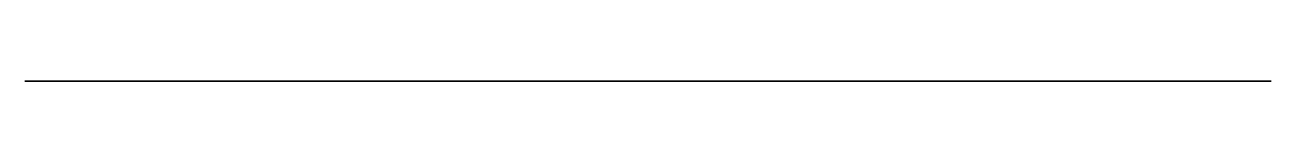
# Model space of a CAD drawing. Extents: x -8.6 to 9.5, y 0 to 0.
import ezdxf

# ---------------------------------------------------------------- set-up
doc = ezdxf.new("R2010")
doc.units = 0
doc.layers.get('0').update_dxf_attribs({"linetype": 'continuous'})

msp = doc.modelspace()

# ---------------------------------------------------------------- linework, layer by layer
at = {"color": 7}
msp.add_lwpolyline([(-0.071, 0), (-8.556, 0), (7, 0), (9.5, 0), (9.5, 0), (3.5, 0), (3.5, 0)], close=True, dxfattribs=at)

doc.saveas('drawing.dxf')
